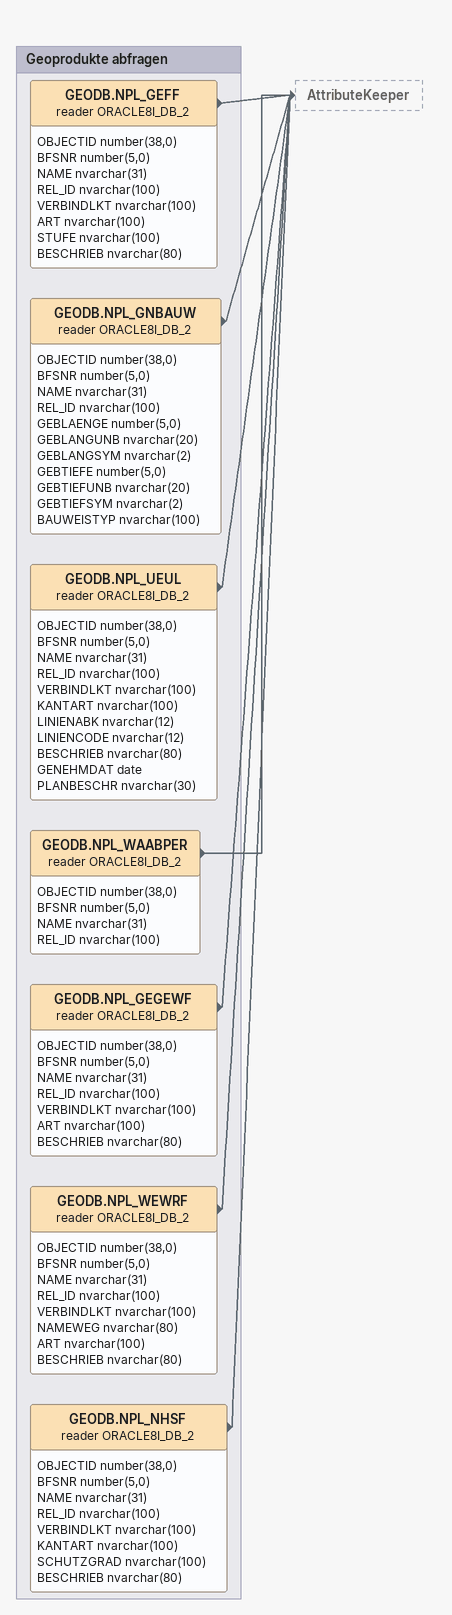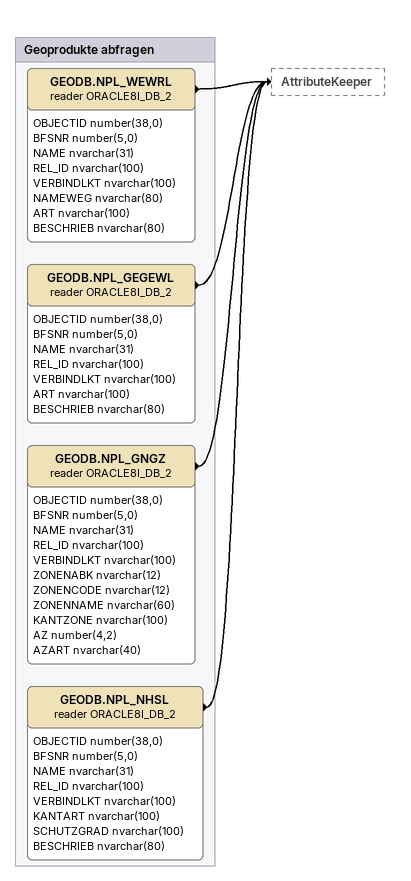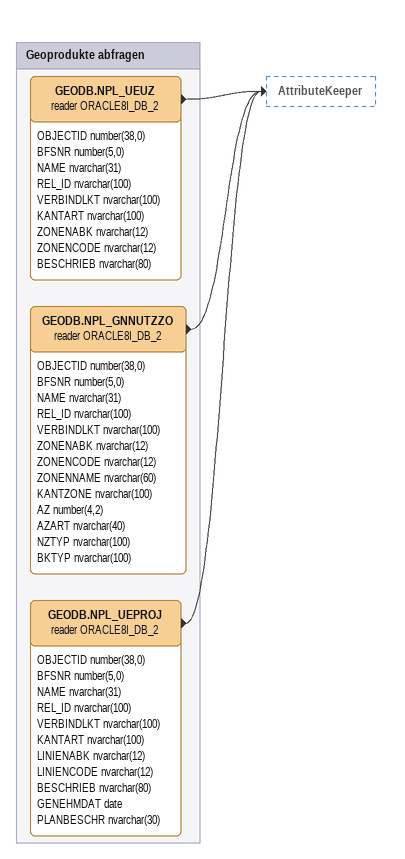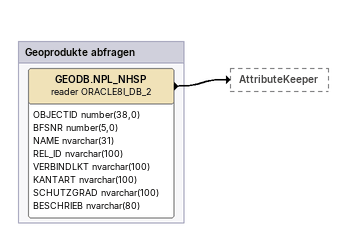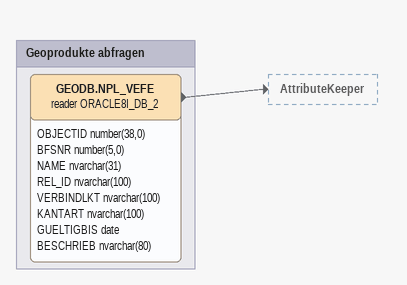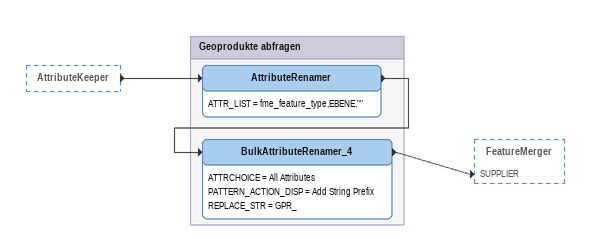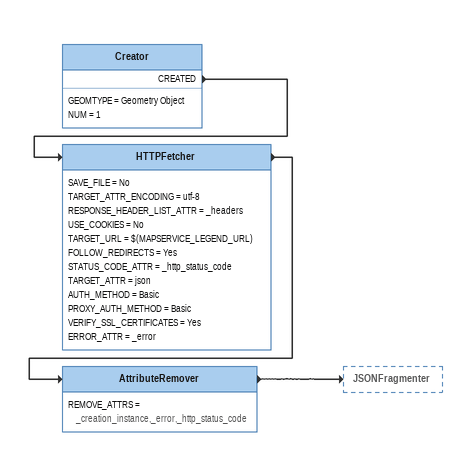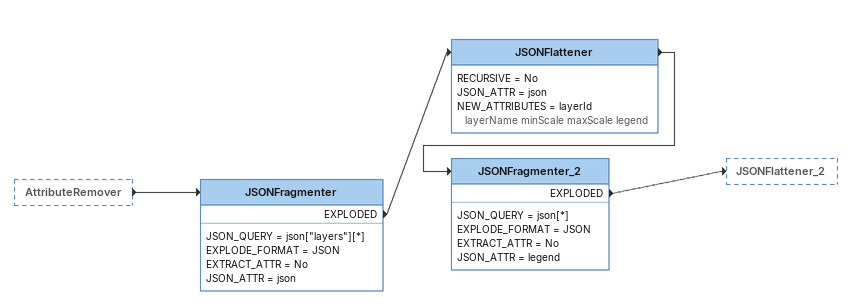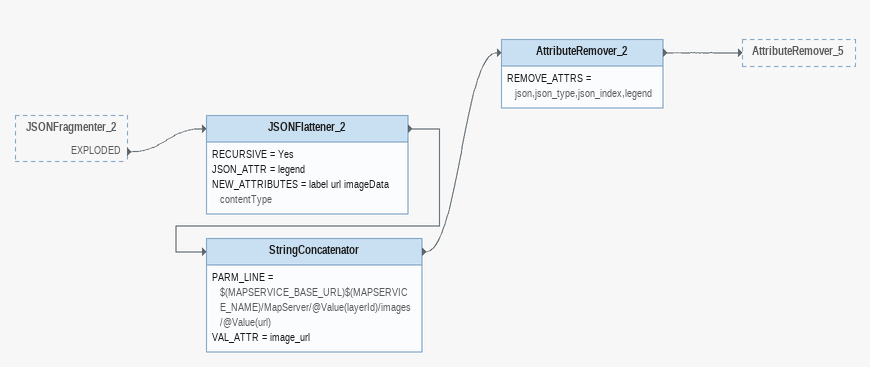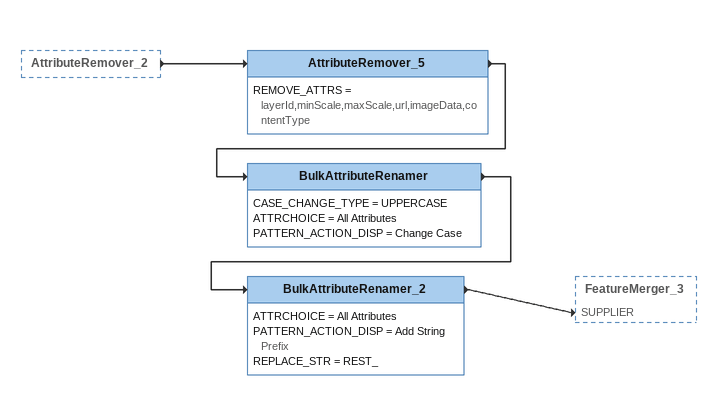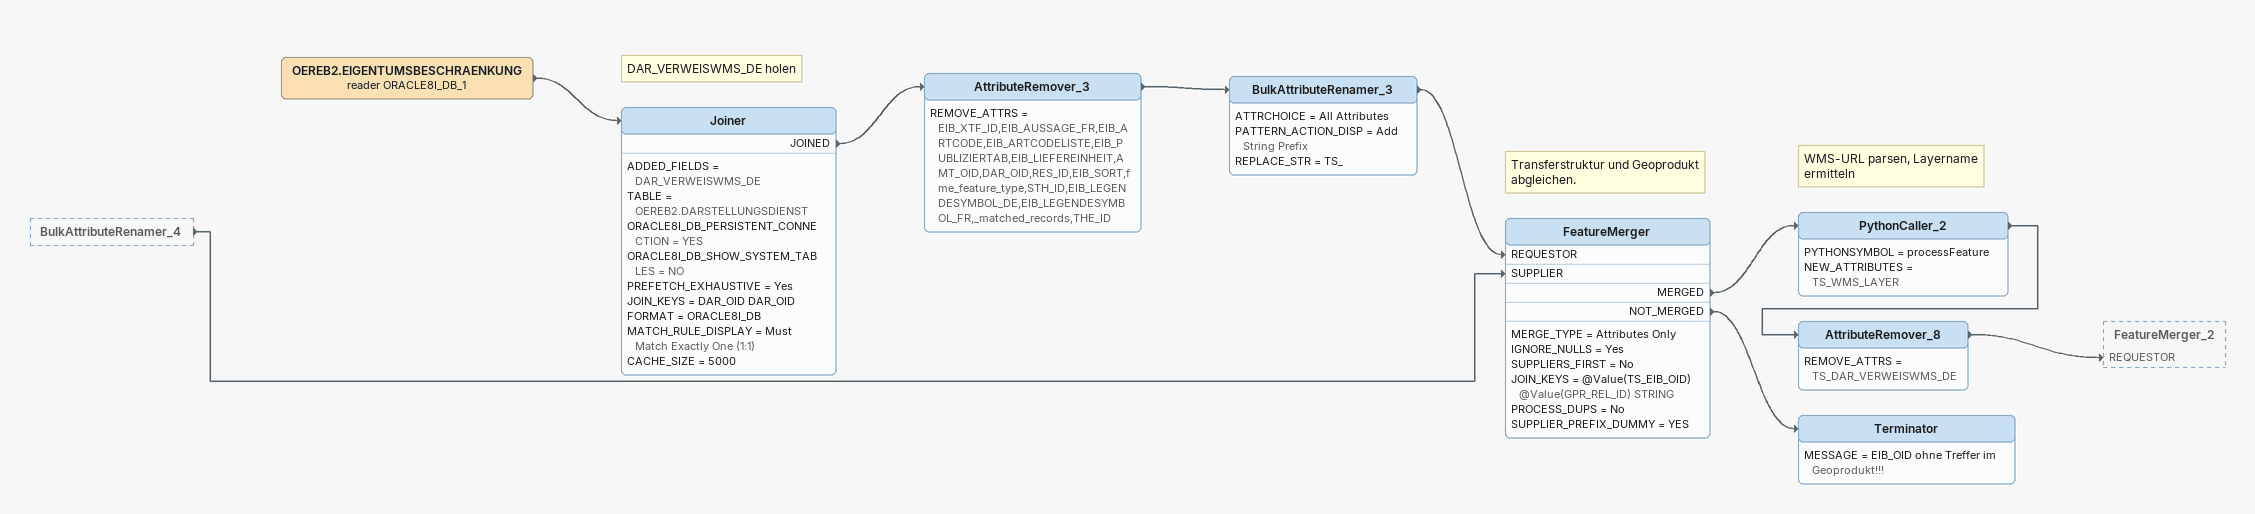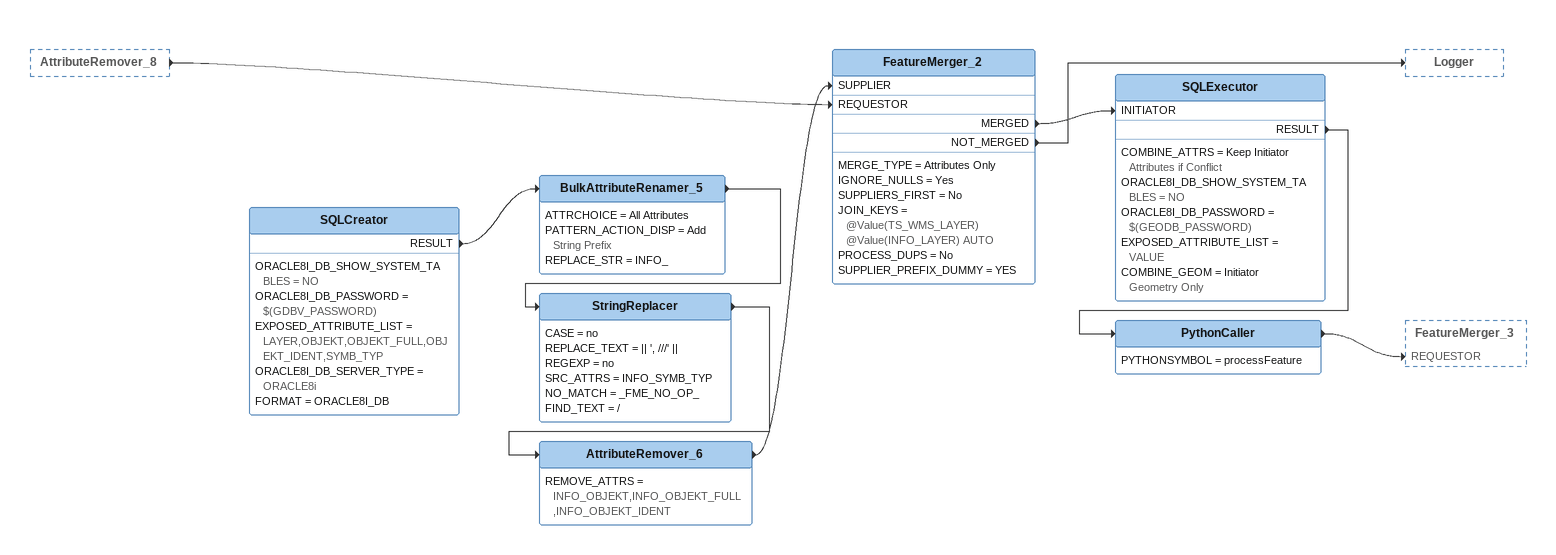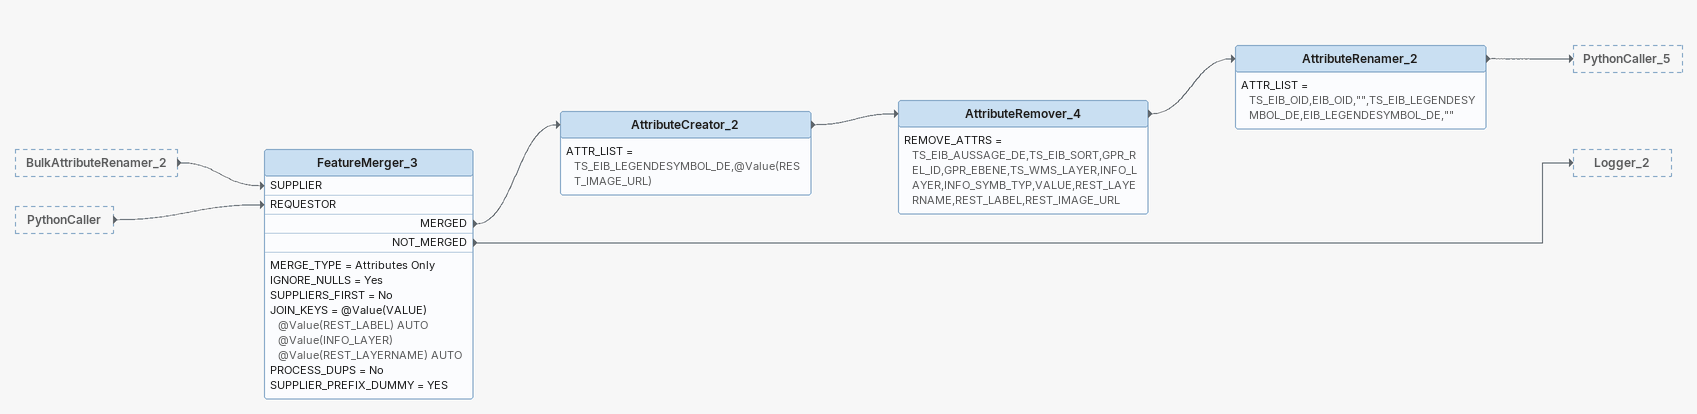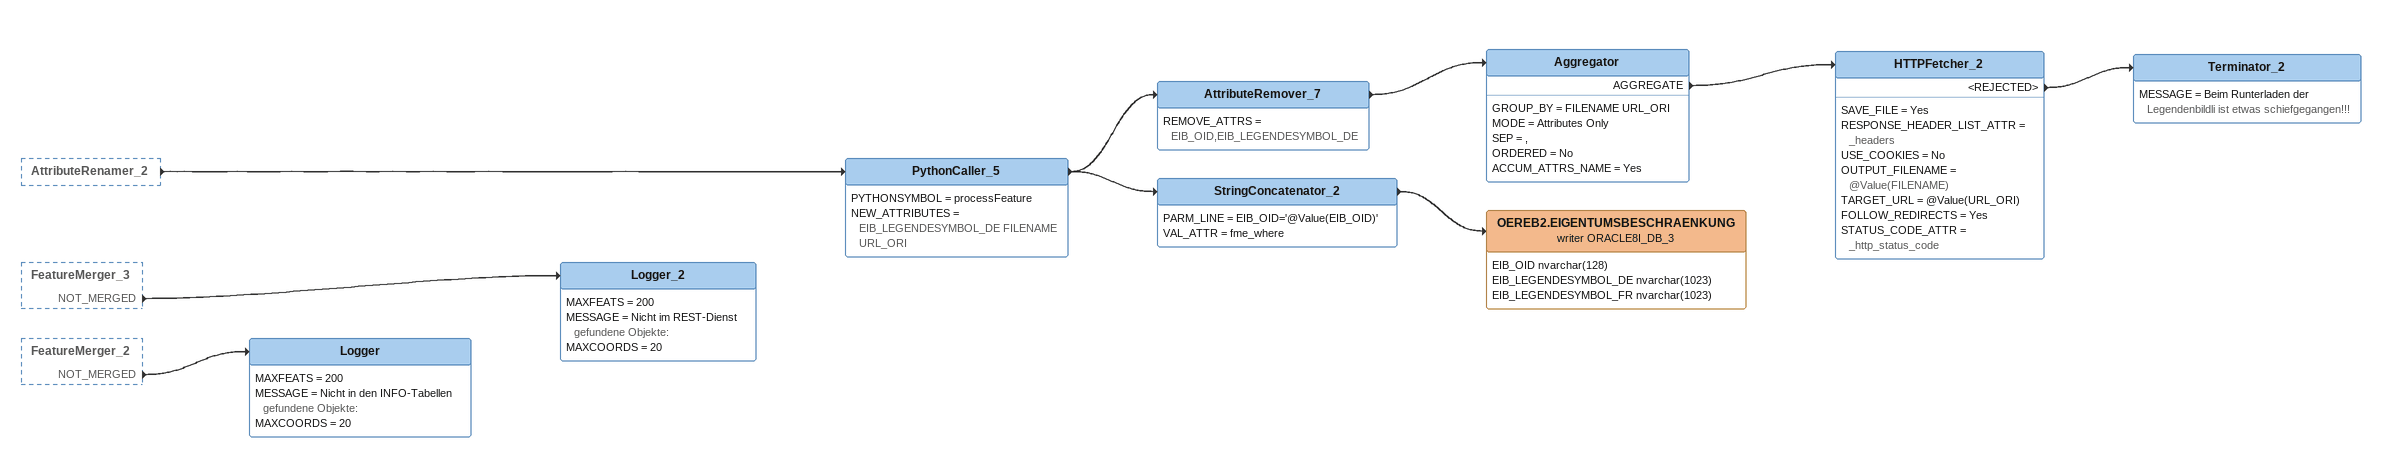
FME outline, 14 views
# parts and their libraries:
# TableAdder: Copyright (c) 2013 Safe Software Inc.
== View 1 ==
Bookmark: Geoprodukte abfragen
GEODB.NPL_GEFF (reader ORACLE8I_DB_2)
    attributes: OBJECTID number(38,0), BFSNR number(5,0), NAME nvarchar(31), REL_ID nvarchar(100), VERBINDLKT nvarchar(100), ART nvarchar(100), STUFE nvarchar(100), BESCHRIEB nvarchar(80)
    -> AttributeKeeper
GEODB.NPL_GNBAUW (reader ORACLE8I_DB_2)
    attributes: OBJECTID number(38,0), BFSNR number(5,0), NAME nvarchar(31), REL_ID nvarchar(100), GEBLAENGE number(5,0), GEBLANGUNB nvarchar(20), GEBLANGSYM nvarchar(2), GEBTIEFE number(5,0), GEBTIEFUNB nvarchar(20), GEBTIEFSYM nvarchar(2), BAUWEISTYP nvarchar(100)
    -> AttributeKeeper
GEODB.NPL_UEUL (reader ORACLE8I_DB_2)
    attributes: OBJECTID number(38,0), BFSNR number(5,0), NAME nvarchar(31), REL_ID nvarchar(100), VERBINDLKT nvarchar(100), KANTART nvarchar(100), LINIENABK nvarchar(12), LINIENCODE nvarchar(12), BESCHRIEB nvarchar(80), GENEHMDAT date, PLANBESCHR nvarchar(30)
    -> AttributeKeeper
GEODB.NPL_WAABPER (reader ORACLE8I_DB_2)
    attributes: OBJECTID number(38,0), BFSNR number(5,0), NAME nvarchar(31), REL_ID nvarchar(100)
    -> AttributeKeeper
GEODB.NPL_GEGEWF (reader ORACLE8I_DB_2)
    attributes: OBJECTID number(38,0), BFSNR number(5,0), NAME nvarchar(31), REL_ID nvarchar(100), VERBINDLKT nvarchar(100), ART nvarchar(100), BESCHRIEB nvarchar(80)
    -> AttributeKeeper
GEODB.NPL_WEWRF (reader ORACLE8I_DB_2)
    attributes: OBJECTID number(38,0), BFSNR number(5,0), NAME nvarchar(31), REL_ID nvarchar(100), VERBINDLKT nvarchar(100), NAMEWEG nvarchar(80), ART nvarchar(100), BESCHRIEB nvarchar(80)
    -> AttributeKeeper
GEODB.NPL_NHSF (reader ORACLE8I_DB_2)
    attributes: OBJECTID number(38,0), BFSNR number(5,0), NAME nvarchar(31), REL_ID nvarchar(100), VERBINDLKT nvarchar(100), KANTART nvarchar(100), SCHUTZGRAD nvarchar(100), BESCHRIEB nvarchar(80)
    -> AttributeKeeper

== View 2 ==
Bookmark: Geoprodukte abfragen
GEODB.NPL_WEWRL (reader ORACLE8I_DB_2)
    attributes: OBJECTID number(38,0), BFSNR number(5,0), NAME nvarchar(31), REL_ID nvarchar(100), VERBINDLKT nvarchar(100), NAMEWEG nvarchar(80), ART nvarchar(100), BESCHRIEB nvarchar(80)
    -> AttributeKeeper
GEODB.NPL_GEGEWL (reader ORACLE8I_DB_2)
    attributes: OBJECTID number(38,0), BFSNR number(5,0), NAME nvarchar(31), REL_ID nvarchar(100), VERBINDLKT nvarchar(100), ART nvarchar(100), BESCHRIEB nvarchar(80)
    -> AttributeKeeper
GEODB.NPL_GNGZ (reader ORACLE8I_DB_2)
    attributes: OBJECTID number(38,0), BFSNR number(5,0), NAME nvarchar(31), REL_ID nvarchar(100), VERBINDLKT nvarchar(100), ZONENABK nvarchar(12), ZONENCODE nvarchar(12), ZONENNAME nvarchar(60), KANTZONE nvarchar(100), AZ number(4,2), AZART nvarchar(40)
    -> AttributeKeeper
GEODB.NPL_NHSL (reader ORACLE8I_DB_2)
    attributes: OBJECTID number(38,0), BFSNR number(5,0), NAME nvarchar(31), REL_ID nvarchar(100), VERBINDLKT nvarchar(100), KANTART nvarchar(100), SCHUTZGRAD nvarchar(100), BESCHRIEB nvarchar(80)
    -> AttributeKeeper

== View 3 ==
Bookmark: Geoprodukte abfragen
GEODB.NPL_UEUZ (reader ORACLE8I_DB_2)
    attributes: OBJECTID number(38,0), BFSNR number(5,0), NAME nvarchar(31), REL_ID nvarchar(100), VERBINDLKT nvarchar(100), KANTART nvarchar(100), ZONENABK nvarchar(12), ZONENCODE nvarchar(12), BESCHRIEB nvarchar(80)
    -> AttributeKeeper
GEODB.NPL_GNNUTZZO (reader ORACLE8I_DB_2)
    attributes: OBJECTID number(38,0), BFSNR number(5,0), NAME nvarchar(31), REL_ID nvarchar(100), VERBINDLKT nvarchar(100), ZONENABK nvarchar(12), ZONENCODE nvarchar(12), ZONENNAME nvarchar(60), KANTZONE nvarchar(100), AZ number(4,2), AZART nvarchar(40), NZTYP nvarchar(100), BKTYP nvarchar(100)
    -> AttributeKeeper
GEODB.NPL_UEPROJ (reader ORACLE8I_DB_2)
    attributes: OBJECTID number(38,0), BFSNR number(5,0), NAME nvarchar(31), REL_ID nvarchar(100), VERBINDLKT nvarchar(100), KANTART nvarchar(100), LINIENABK nvarchar(12), LINIENCODE nvarchar(12), BESCHRIEB nvarchar(80), GENEHMDAT date, PLANBESCHR nvarchar(30)
    -> AttributeKeeper

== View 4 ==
Bookmark: Geoprodukte abfragen
GEODB.NPL_NHSP (reader ORACLE8I_DB_2)
    attributes: OBJECTID number(38,0), BFSNR number(5,0), NAME nvarchar(31), REL_ID nvarchar(100), VERBINDLKT nvarchar(100), KANTART nvarchar(100), SCHUTZGRAD nvarchar(100), BESCHRIEB nvarchar(80)
    -> AttributeKeeper

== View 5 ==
Bookmark: Geoprodukte abfragen
GEODB.NPL_VEFE (reader ORACLE8I_DB_2)
    attributes: OBJECTID number(38,0), BFSNR number(5,0), NAME nvarchar(31), REL_ID nvarchar(100), VERBINDLKT nvarchar(100), KANTART nvarchar(100), GUELTIGBIS date, BESCHRIEB nvarchar(80)
    -> AttributeKeeper

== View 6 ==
AttributeKeeper [outside]
    -> AttributeRenamer

Bookmark: Geoprodukte abfragen
AttributeRenamer
    ATTR_LIST = fme_feature_type,EBENE,""
    -> BulkAttributeRenamer_4
BulkAttributeRenamer_4
    ATTRCHOICE = All Attributes
    PATTERN_ACTION_DISP = Add String Prefix
    REPLACE_STR = GPR_
    -> FeatureMerger [SUPPLIER]

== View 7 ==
Creator
    GEOMTYPE = Geometry Object
    NUM = 1
    CREATED -> HTTPFetcher
HTTPFetcher
    SAVE_FILE = No
    TARGET_ATTR_ENCODING = utf-8
    RESPONSE_HEADER_LIST_ATTR = _headers
    USE_COOKIES = No
    TARGET_URL = $(MAPSERVICE_LEGEND_URL)
    FOLLOW_REDIRECTS = Yes
    STATUS_CODE_ATTR = _http_status_code
    TARGET_ATTR = json
    AUTH_METHOD = Basic
    PROXY_AUTH_METHOD = Basic
    VERIFY_SSL_CERTIFICATES = Yes
    ERROR_ATTR = _error
    -> AttributeRemover
AttributeRemover
    REMOVE_ATTRS = _creation_instance,_error,_http_status_code
    -> JSONFragmenter

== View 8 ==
AttributeRemover [outside]
    -> JSONFragmenter
JSONFragmenter
    JSON_QUERY = json["layers"][*]
    EXPLODE_FORMAT = JSON
    EXTRACT_ATTR = No
    JSON_ATTR = json
    EXPLODED -> JSONFlattener
JSONFlattener
    RECURSIVE = No
    JSON_ATTR = json
    NEW_ATTRIBUTES = layerId layerName minScale maxScale legend
    -> JSONFragmenter_2
JSONFragmenter_2
    JSON_QUERY = json[*]
    EXPLODE_FORMAT = JSON
    EXTRACT_ATTR = No
    JSON_ATTR = legend
    EXPLODED -> JSONFlattener_2

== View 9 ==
JSONFragmenter_2 [outside]
    EXPLODED -> JSONFlattener_2
JSONFlattener_2
    RECURSIVE = Yes
    JSON_ATTR = legend
    NEW_ATTRIBUTES = label url imageData contentType
    -> StringConcatenator
StringConcatenator
    PARM_LINE = $(MAPSERVICE_BASE_URL)$(MAPSERVICE_NAME)/MapServer/@Value(layerId)/images/@Value(url)
    VAL_ATTR = image_url
    -> AttributeRemover_2
AttributeRemover_2
    REMOVE_ATTRS = json,json_type,json_index,legend
    -> AttributeRemover_5

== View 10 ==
AttributeRemover_2 [outside]
    -> AttributeRemover_5
AttributeRemover_5
    REMOVE_ATTRS = layerId,minScale,maxScale,url,imageData,contentType
    -> BulkAttributeRenamer
BulkAttributeRenamer
    CASE_CHANGE_TYPE = UPPERCASE
    ATTRCHOICE = All Attributes
    PATTERN_ACTION_DISP = Change Case
    -> BulkAttributeRenamer_2
BulkAttributeRenamer_2
    ATTRCHOICE = All Attributes
    PATTERN_ACTION_DISP = Add String Prefix
    REPLACE_STR = REST_
    -> FeatureMerger_3 [SUPPLIER]

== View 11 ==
BulkAttributeRenamer_4 [outside]
    -> FeatureMerger [SUPPLIER]
OEREB2.EIGENTUMSBESCHRAENKUNG (reader ORACLE8I_DB_1)
    -> Joiner
Note: DAR_VERWEISWMS_DE holen
Joiner
    ADDED_FIELDS = DAR_VERWEISWMS_DE
    TABLE = OEREB2.DARSTELLUNGSDIENST
    ORACLE8I_DB_PERSISTENT_CONNECTION = YES
    ORACLE8I_DB_SHOW_SYSTEM_TABLES = NO
    PREFETCH_EXHAUSTIVE = Yes
    JOIN_KEYS = DAR_OID DAR_OID
    FORMAT = ORACLE8I_DB
    MATCH_RULE_DISPLAY = Must Match Exactly One (1:1)
    CACHE_SIZE = 5000
    JOINED -> AttributeRemover_3
AttributeRemover_3
    REMOVE_ATTRS = EIB_XTF_ID,EIB_AUSSAGE_FR,EIB_ARTCODE,EIB_ARTCODELISTE,EIB_PUBLIZIERTAB,EIB_LIEFEREINHEIT,AMT_OID,DAR_OID,RES_ID,EIB_SORT,fme_feature_type,STH_ID,EIB_LEGENDESYMBOL_DE,EIB_LEGENDESYMBOL_FR,_matched_records,THE_ID
    -> BulkAttributeRenamer_3
BulkAttributeRenamer_3
    ATTRCHOICE = All Attributes
    PATTERN_ACTION_DISP = Add String Prefix
    REPLACE_STR = TS_
    -> FeatureMerger [REQUESTOR]
Note: Transferstruktur und Geoprodukt / abgleichen.
FeatureMerger
    MERGE_TYPE = Attributes Only
    IGNORE_NULLS = Yes
    SUPPLIERS_FIRST = No
    JOIN_KEYS = @Value(TS_EIB_OID) @Value(GPR_REL_ID) STRING
    PROCESS_DUPS = No
    SUPPLIER_PREFIX_DUMMY = YES
    MERGED -> PythonCaller_2
    NOT_MERGED -> Terminator
Note: WMS-URL parsen, Layername / ermitteln
PythonCaller_2
    PYTHONSYMBOL = processFeature
    NEW_ATTRIBUTES = TS_WMS_LAYER
    -> AttributeRemover_8
AttributeRemover_8
    REMOVE_ATTRS = TS_DAR_VERWEISWMS_DE
    -> FeatureMerger_2 [REQUESTOR]
Terminator
    MESSAGE = EIB_OID ohne Treffer im Geoprodukt!!!

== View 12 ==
AttributeRemover_8 [outside]
    -> FeatureMerger_2 [REQUESTOR]
SQLCreator
    ORACLE8I_DB_SHOW_SYSTEM_TABLES = NO
    ORACLE8I_DB_PASSWORD = $(GDBV_PASSWORD)
    EXPOSED_ATTRIBUTE_LIST = LAYER,OBJEKT,OBJEKT_FULL,OBJEKT_IDENT,SYMB_TYP
    ORACLE8I_DB_SERVER_TYPE = ORACLE8i
    FORMAT = ORACLE8I_DB
    RESULT -> BulkAttributeRenamer_5
BulkAttributeRenamer_5
    ATTRCHOICE = All Attributes
    PATTERN_ACTION_DISP = Add String Prefix
    REPLACE_STR = INFO_
    -> StringReplacer
StringReplacer
    CASE = no
    REPLACE_TEXT = || ', ///' ||
    REGEXP = no
    SRC_ATTRS = INFO_SYMB_TYP
    NO_MATCH = _FME_NO_OP_
    FIND_TEXT = /
    -> AttributeRemover_6
AttributeRemover_6
    REMOVE_ATTRS = INFO_OBJEKT,INFO_OBJEKT_FULL,INFO_OBJEKT_IDENT
    -> FeatureMerger_2 [SUPPLIER]
FeatureMerger_2
    MERGE_TYPE = Attributes Only
    IGNORE_NULLS = Yes
    SUPPLIERS_FIRST = No
    JOIN_KEYS = @Value(TS_WMS_LAYER) @Value(INFO_LAYER) AUTO
    PROCESS_DUPS = No
    SUPPLIER_PREFIX_DUMMY = YES
    MERGED -> SQLExecutor [INITIATOR]
    NOT_MERGED -> Logger
SQLExecutor
    COMBINE_ATTRS = Keep Initiator Attributes if Conflict
    ORACLE8I_DB_SHOW_SYSTEM_TABLES = NO
    ORACLE8I_DB_PASSWORD = $(GEODB_PASSWORD)
    EXPOSED_ATTRIBUTE_LIST = VALUE
    COMBINE_GEOM = Initiator Geometry Only
    RESULT -> PythonCaller
PythonCaller
    PYTHONSYMBOL = processFeature
    -> FeatureMerger_3 [REQUESTOR]

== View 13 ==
BulkAttributeRenamer_2 [outside]
    -> FeatureMerger_3 [SUPPLIER]
PythonCaller [outside]
    -> FeatureMerger_3 [REQUESTOR]
FeatureMerger_3
    MERGE_TYPE = Attributes Only
    IGNORE_NULLS = Yes
    SUPPLIERS_FIRST = No
    JOIN_KEYS = @Value(VALUE) @Value(REST_LABEL) AUTO @Value(INFO_LAYER) @Value(REST_LAYERNAME) AUTO
    PROCESS_DUPS = No
    SUPPLIER_PREFIX_DUMMY = YES
    MERGED -> AttributeCreator_2
    NOT_MERGED -> Logger_2
AttributeCreator_2
    ATTR_LIST = TS_EIB_LEGENDESYMBOL_DE,@Value(REST_IMAGE_URL)
    -> AttributeRemover_4
AttributeRemover_4
    REMOVE_ATTRS = TS_EIB_AUSSAGE_DE,TS_EIB_SORT,GPR_REL_ID,GPR_EBENE,TS_WMS_LAYER,INFO_LAYER,INFO_SYMB_TYP,VALUE,REST_LAYERNAME,REST_LABEL,REST_IMAGE_URL
    -> AttributeRenamer_2
AttributeRenamer_2
    ATTR_LIST = TS_EIB_OID,EIB_OID,"",TS_EIB_LEGENDESYMBOL_DE,EIB_LEGENDESYMBOL_DE,""
    -> PythonCaller_5

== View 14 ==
AttributeRenamer_2 [outside]
    -> PythonCaller_5
FeatureMerger_3 [outside]
    NOT_MERGED -> Logger_2
FeatureMerger_2 [outside]
    NOT_MERGED -> Logger
PythonCaller_5
    PYTHONSYMBOL = processFeature
    NEW_ATTRIBUTES = EIB_LEGENDESYMBOL_DE FILENAME URL_ORI
    -> StringConcatenator_2
    -> AttributeRemover_7
AttributeRemover_7
    REMOVE_ATTRS = EIB_OID,EIB_LEGENDESYMBOL_DE
    -> Aggregator
Aggregator
    GROUP_BY = FILENAME URL_ORI
    MODE = Attributes Only
    SEP = ,
    ORDERED = No
    ACCUM_ATTRS_NAME = Yes
    AGGREGATE -> HTTPFetcher_2
HTTPFetcher_2
    SAVE_FILE = Yes
    RESPONSE_HEADER_LIST_ATTR = _headers
    USE_COOKIES = No
    OUTPUT_FILENAME = @Value(FILENAME)
    TARGET_URL = @Value(URL_ORI)
    FOLLOW_REDIRECTS = Yes
    STATUS_CODE_ATTR = _http_status_code
    <REJECTED> -> Terminator_2
Terminator_2
    MESSAGE = Beim Runterladen der Legendenbildli ist etwas schiefgegangen!!!
StringConcatenator_2
    PARM_LINE = EIB_OID='@Value(EIB_OID)'
    VAL_ATTR = fme_where
    -> OEREB2.EIGENTUMSBESCHRAENKUNG (writer ORACLE8I_DB_3)
OEREB2.EIGENTUMSBESCHRAENKUNG (writer ORACLE8I_DB_3)
    attributes: EIB_OID nvarchar(128), EIB_LEGENDESYMBOL_DE nvarchar(1023), EIB_LEGENDESYMBOL_FR nvarchar(1023)
Logger_2
    MAXFEATS = 200
    MESSAGE = Nicht im REST-Dienst gefundene Objekte:
    MAXCOORDS = 20
Logger
    MAXFEATS = 200
    MESSAGE = Nicht in den INFO-Tabellen gefundene Objekte:
    MAXCOORDS = 20
